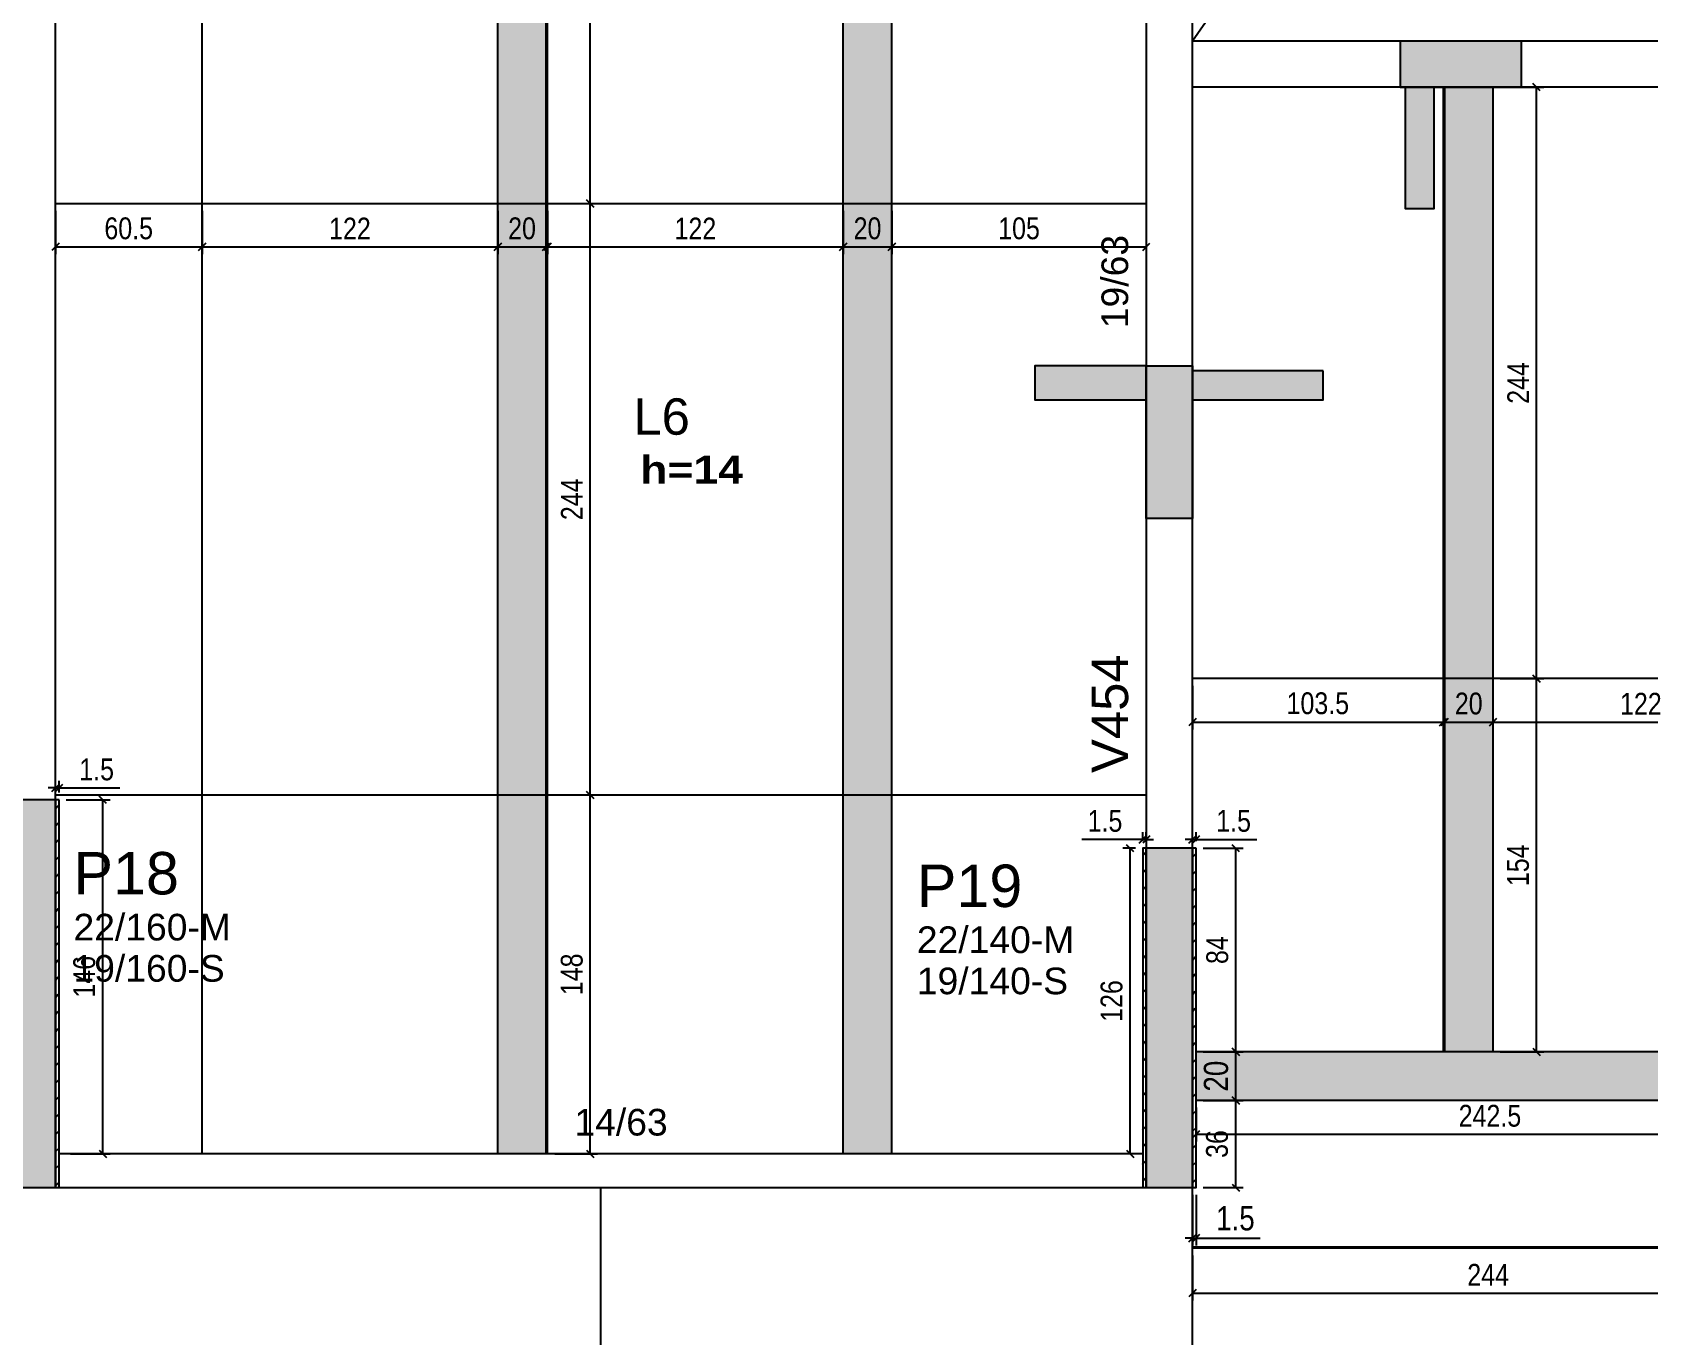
# Model space of a CAD drawing. Extents: x 3022 to 8661, y -614 to 3008.
# Drawn here: x 5204 to 5870, y 1276 to 1813 of the extents above; entities that cross this region are included whole.
import ezdxf

# ---------------------------------------------------------------- set-up
doc = ezdxf.new("R2010")
doc.units = 0
doc.header["$PDMODE"] = 34
for name, color, linetype in [('COTA', 241, 'Continuous'), ('MTH-230', 1, 'Continuous'), ('MTH-DIM-PILAR', 3, 'Continuous'), ('MTH-DIM-VIGA', 3, 'Continuous'), ('MTH-FACE-VIGA', 7, 'Continuous'), ('MTH-LINHA-SEÇÃO', 16, 'Continuous'), ('MTH-PILAR-SEGUE', 5, 'Continuous'), ('MTH-SOMBRA21', 150, 'Continuous'), ('MTH-SOMBRA25', 253, 'Continuous'), ('MTH-TIT1-PILAR', 5, 'Continuous'), ('MTH-TIT1-VIGA', 5, 'Continuous'), ('MTH-TXT-NEGRITO', 5, 'Continuous'), ('Painéis', 200, 'Continuous')]:
    doc.layers.add(name, color=color, linetype=linetype)
doc.layers.add('Hachura', color=251, linetype='Continuous', lineweight=9)
doc.styles.add('COTA TECNICA', font='techl___.ttf', dxfattribs={"height": 10})
doc.styles.add('COTA TECNICA-50', font='techl___.ttf', dxfattribs={"height": 9})
doc.styles.add('TQS_ARIAL', font='arial.ttf')
doc.styles.add('TQS_ARIAL_BLACK', font='ariblk.ttf')
doc.dimstyles.new('COTA PAINEL-50', dxfattribs={"dimtxt": 9, "dimasz": 3, "dimexe": 3, "dimexo": 3, "dimgap": 3, "dimtad": 1, "dimdec": 1, "dimzin": 12, "dimdsep": 46, "dimtxsty": 'COTA TECNICA-50', "dimblk1": 'OBLIQUE', "dimblk2": 'OBLIQUE', "dimsah": 1, "dimcen": 0.9, "dimclrd": 4, "dimclre": 4, "dimclrt": 240, "dimadec": 1, "dimazin": 3, "dimtfac": 1, "dimtdec": 1, "dimtmove": 0, "dimatfit": 3, "dimfxl": 1, "dimtolj": 1, "dimtzin": 12, "dimarcsym": 0})
doc.dimstyles.new('PAINEL', dxfattribs={"dimtxt": 10, "dimasz": 3, "dimexe": 3, "dimexo": 3, "dimgap": 3, "dimtad": 1, "dimdec": 1, "dimzin": 12, "dimdsep": 46, "dimtxsty": 'COTA TECNICA', "dimblk1": 'OBLIQUE', "dimblk2": 'OBLIQUE', "dimsah": 1, "dimcen": 0.9, "dimclrd": 4, "dimclre": 4, "dimclrt": 240, "dimadec": 1, "dimazin": 3, "dimtfac": 1, "dimtdec": 1, "dimtmove": 0, "dimatfit": 3, "dimfxl": 1, "dimtolj": 1, "dimtzin": 12, "dimarcsym": 0})

# ---------------------------------------------------------------- blocks, each defined once
blk = doc.blocks.new('_Oblique')
at = {"color": 0, "linetype": 'ByBlock', "lineweight": -2}
blk.add_line((-0.5, -0.5), (0.5, 0.5), dxfattribs=at)
blk = doc.blocks.new('*D138')
at = {"layer": 'COTA', "color": 4, "lineweight": -2, "transparency": 16777216}
for p, q in [((5213.08, 1739.75), (5213.08, 1721.9)), ((5273.58, 1739.75), (5273.58, 1721.9)), ((5213.08, 1724.9), (5273.58, 1724.9))]:
    blk.add_line(p, q, dxfattribs=at)
at = {"layer": 'Defpoints', "color": 0, "transparency": 16777216}
for p in [(5213.08, 1742.75), (5273.58, 1742.75), (5273.58, 1724.9)]:
    blk.add_point(p, dxfattribs=at)
at = {"layer": 'COTA', "color": 4, "lineweight": -2, "transparency": 16777216, "xscale": 3, "yscale": 3, "zscale": 3, "rotation": 180}
blk.add_blockref('_Oblique', (5213.08, 1724.9), dxfattribs=at)
at = {"layer": 'COTA', "color": 4, "lineweight": -2, "transparency": 16777216, "xscale": 3, "yscale": 3, "zscale": 3}
blk.add_blockref('_Oblique', (5273.58, 1724.9), dxfattribs=at)
at = {"layer": 'COTA', "color": 240, "transparency": 16777216, "insert": (5243.33, 1732.49), "char_height": 9, "attachment_point": 5, "style": 'COTA TECNICA-50'}
blk.add_mtext('\\A1;60.5', dxfattribs=at)
blk = doc.blocks.new('*D139')
at = {"layer": 'COTA', "color": 4, "lineweight": -2, "transparency": 16777216}
for p, q in [((5273.58, 1739.75), (5273.58, 1721.9)), ((5395.58, 1739.75), (5395.58, 1721.9)), ((5273.58, 1724.9), (5395.58, 1724.9))]:
    blk.add_line(p, q, dxfattribs=at)
at = {"layer": 'Defpoints', "color": 0, "transparency": 16777216}
for p in [(5273.58, 1742.75), (5395.58, 1742.75), (5395.58, 1724.9)]:
    blk.add_point(p, dxfattribs=at)
at = {"layer": 'COTA', "color": 4, "lineweight": -2, "transparency": 16777216, "xscale": 3, "yscale": 3, "zscale": 3, "rotation": 180}
blk.add_blockref('_Oblique', (5273.58, 1724.9), dxfattribs=at)
at = {"layer": 'COTA', "color": 4, "lineweight": -2, "transparency": 16777216, "xscale": 3, "yscale": 3, "zscale": 3}
blk.add_blockref('_Oblique', (5395.58, 1724.9), dxfattribs=at)
at = {"layer": 'COTA', "color": 240, "transparency": 16777216, "insert": (5334.58, 1732.45), "char_height": 9, "attachment_point": 5, "style": 'COTA TECNICA-50'}
blk.add_mtext('\\A1;122', dxfattribs=at)
blk = doc.blocks.new('*D140')
at = {"layer": 'COTA', "color": 4, "lineweight": -2, "transparency": 16777216}
for p, q in [((5395.58, 1739.75), (5395.58, 1721.9)), ((5415.58, 1739.75), (5415.58, 1721.9)), ((5395.58, 1724.9), (5415.58, 1724.9))]:
    blk.add_line(p, q, dxfattribs=at)
at = {"layer": 'Defpoints', "color": 0, "transparency": 16777216}
for p in [(5395.58, 1742.75), (5415.58, 1742.75), (5415.58, 1724.9)]:
    blk.add_point(p, dxfattribs=at)
at = {"layer": 'COTA', "color": 4, "lineweight": -2, "transparency": 16777216, "xscale": 3, "yscale": 3, "zscale": 3, "rotation": 180}
blk.add_blockref('_Oblique', (5395.58, 1724.9), dxfattribs=at)
at = {"layer": 'COTA', "color": 4, "lineweight": -2, "transparency": 16777216, "xscale": 3, "yscale": 3, "zscale": 3}
blk.add_blockref('_Oblique', (5415.58, 1724.9), dxfattribs=at)
at = {"layer": 'COTA', "color": 240, "transparency": 16777216, "insert": (5405.58, 1732.49), "char_height": 9, "attachment_point": 5, "style": 'COTA TECNICA-50'}
blk.add_mtext('\\A1;20', dxfattribs=at)
blk = doc.blocks.new('*D141')
at = {"layer": 'COTA', "color": 4, "lineweight": -2, "transparency": 16777216}
for p, q in [((5416.08, 1739.75), (5416.08, 1721.9)), ((5538.08, 1739.75), (5538.08, 1721.9)), ((5416.08, 1724.9), (5538.08, 1724.9))]:
    blk.add_line(p, q, dxfattribs=at)
at = {"layer": 'Defpoints', "color": 0, "transparency": 16777216}
for p in [(5416.08, 1742.75), (5538.08, 1742.75), (5538.08, 1724.9)]:
    blk.add_point(p, dxfattribs=at)
at = {"layer": 'COTA', "color": 4, "lineweight": -2, "transparency": 16777216, "xscale": 3, "yscale": 3, "zscale": 3, "rotation": 180}
blk.add_blockref('_Oblique', (5416.08, 1724.9), dxfattribs=at)
at = {"layer": 'COTA', "color": 4, "lineweight": -2, "transparency": 16777216, "xscale": 3, "yscale": 3, "zscale": 3}
blk.add_blockref('_Oblique', (5538.08, 1724.9), dxfattribs=at)
at = {"layer": 'COTA', "color": 240, "transparency": 16777216, "insert": (5477.08, 1732.45), "char_height": 9, "attachment_point": 5, "style": 'COTA TECNICA-50'}
blk.add_mtext('\\A1;122', dxfattribs=at)
blk = doc.blocks.new('*D142')
at = {"layer": 'COTA', "color": 4, "lineweight": -2, "transparency": 16777216}
for p, q in [((5538.08, 1739.75), (5538.08, 1721.9)), ((5558.08, 1739.75), (5558.08, 1721.9)), ((5538.08, 1724.9), (5558.08, 1724.9))]:
    blk.add_line(p, q, dxfattribs=at)
at = {"layer": 'Defpoints', "color": 0, "transparency": 16777216}
for p in [(5538.08, 1742.75), (5558.08, 1742.75), (5558.08, 1724.9)]:
    blk.add_point(p, dxfattribs=at)
at = {"layer": 'COTA', "color": 4, "lineweight": -2, "transparency": 16777216, "xscale": 3, "yscale": 3, "zscale": 3, "rotation": 180}
blk.add_blockref('_Oblique', (5538.08, 1724.9), dxfattribs=at)
at = {"layer": 'COTA', "color": 4, "lineweight": -2, "transparency": 16777216, "xscale": 3, "yscale": 3, "zscale": 3}
blk.add_blockref('_Oblique', (5558.08, 1724.9), dxfattribs=at)
at = {"layer": 'COTA', "color": 240, "transparency": 16777216, "insert": (5548.08, 1732.49), "char_height": 9, "attachment_point": 5, "style": 'COTA TECNICA-50'}
blk.add_mtext('\\A1;20', dxfattribs=at)
blk = doc.blocks.new('*D143')
at = {"layer": 'COTA', "color": 4, "lineweight": -2, "transparency": 16777216}
for p, q in [((5558.08, 1739.75), (5558.08, 1721.9)), ((5663.08, 1739.75), (5663.08, 1721.9)), ((5558.08, 1724.9), (5663.08, 1724.9))]:
    blk.add_line(p, q, dxfattribs=at)
at = {"layer": 'Defpoints', "color": 0, "transparency": 16777216}
for p in [(5558.08, 1742.75), (5663.08, 1742.75), (5663.08, 1724.9)]:
    blk.add_point(p, dxfattribs=at)
at = {"layer": 'COTA', "color": 4, "lineweight": -2, "transparency": 16777216, "xscale": 3, "yscale": 3, "zscale": 3, "rotation": 180}
blk.add_blockref('_Oblique', (5558.08, 1724.9), dxfattribs=at)
at = {"layer": 'COTA', "color": 4, "lineweight": -2, "transparency": 16777216, "xscale": 3, "yscale": 3, "zscale": 3}
blk.add_blockref('_Oblique', (5663.08, 1724.9), dxfattribs=at)
at = {"layer": 'COTA', "color": 240, "transparency": 16777216, "insert": (5610.58, 1732.49), "char_height": 9, "attachment_point": 5, "style": 'COTA TECNICA-50'}
blk.add_mtext('\\A1;105', dxfattribs=at)
blk = doc.blocks.new('*D144')
at = {"layer": 'COTA', "color": 4, "lineweight": -2, "transparency": 16777216}
for p, q in [((5419.08, 1498.75), (5436.71, 1498.75)), ((5433.71, 1350.75), (5433.71, 1498.75)), ((5419.08, 1350.75), (5436.71, 1350.75))]:
    blk.add_line(p, q, dxfattribs=at)
at = {"layer": 'Defpoints', "color": 0, "transparency": 16777216}
for p in [(5416.08, 1498.75), (5433.71, 1498.75), (5416.08, 1350.75)]:
    blk.add_point(p, dxfattribs=at)
at = {"layer": 'COTA', "color": 4, "lineweight": -2, "transparency": 16777216, "xscale": 3, "yscale": 3, "zscale": 3}
for p, rotation in [((5433.71, 1498.75), 90), ((5433.71, 1350.75), 270)]:
    blk.add_blockref('_Oblique', p, dxfattribs=dict(at, rotation=rotation))
at = {"layer": 'COTA', "color": 240, "transparency": 16777216, "insert": (5426.13, 1424.75), "char_height": 9, "attachment_point": 5, "rotation": 90, "style": 'COTA TECNICA-50'}
blk.add_mtext('\\A1;148', dxfattribs=at)
blk = doc.blocks.new('*D145')
at = {"layer": 'COTA', "color": 4, "lineweight": -2, "transparency": 16777216}
for p, q in [((5433.71, 1498.75), (5433.71, 1742.75)), ((5419.08, 1498.75), (5436.71, 1498.75))]:
    blk.add_line(p, q, dxfattribs=at)
at = {"layer": 'Defpoints', "color": 0, "transparency": 16777216}
for p in [(5433.71, 1742.75), (5433.71, 1742.75), (5416.08, 1498.75)]:
    blk.add_point(p, dxfattribs=at)
at = {"layer": 'COTA', "color": 4, "lineweight": -2, "transparency": 16777216, "xscale": 3, "yscale": 3, "zscale": 3}
for p, rotation in [((5433.71, 1742.75), 90), ((5433.71, 1498.75), 270)]:
    blk.add_blockref('_Oblique', p, dxfattribs=dict(at, rotation=rotation))
at = {"layer": 'COTA', "color": 240, "transparency": 16777216, "insert": (5426.15, 1620.75), "char_height": 9, "attachment_point": 5, "rotation": 90, "style": 'COTA TECNICA-50'}
blk.add_mtext('\\A1;244', dxfattribs=at)
blk = doc.blocks.new('*D146')
at = {"layer": 'COTA', "color": 4, "lineweight": -2, "transparency": 16777216}
blk.add_line((5433.71, 1742.75), (5433.71, 1986.75), dxfattribs=at)
at = {"layer": 'Defpoints', "color": 0, "transparency": 16777216}
for p in [(5433.71, 1986.75), (5433.71, 1986.75), (5433.71, 1742.75)]:
    blk.add_point(p, dxfattribs=at)
at = {"layer": 'COTA', "color": 4, "lineweight": -2, "transparency": 16777216, "xscale": 3, "yscale": 3, "zscale": 3}
for p, rotation in [((5433.71, 1986.75), 90), ((5433.71, 1742.75), 270)]:
    blk.add_blockref('_Oblique', p, dxfattribs=dict(at, rotation=rotation))
at = {"layer": 'COTA', "color": 240, "transparency": 16777216, "insert": (5426.15, 1864.75), "char_height": 9, "attachment_point": 5, "rotation": 90, "style": 'COTA TECNICA-50'}
blk.add_mtext('\\A1;244', dxfattribs=at)
blk = doc.blocks.new('*D147')
at = {"layer": 'COTA', "color": 4, "lineweight": -2, "transparency": 16777216}
for p, q in [((5658.58, 1476.75), (5653.38, 1476.75)), ((5656.38, 1350.75), (5656.38, 1476.75)), ((5658.58, 1350.75), (5653.38, 1350.75))]:
    blk.add_line(p, q, dxfattribs=at)
at = {"layer": 'Defpoints', "color": 0, "transparency": 16777216}
for p in [(5656.38, 1476.75), (5661.58, 1476.75), (5661.58, 1350.75)]:
    blk.add_point(p, dxfattribs=at)
at = {"layer": 'COTA', "color": 4, "lineweight": -2, "transparency": 16777216, "xscale": 3, "yscale": 3, "zscale": 3}
for p, rotation in [((5656.38, 1476.75), 90), ((5656.38, 1350.75), 270)]:
    blk.add_blockref('_Oblique', p, dxfattribs=dict(at, rotation=rotation))
at = {"layer": 'COTA', "color": 240, "transparency": 16777216, "insert": (5648.78, 1413.75), "char_height": 9, "attachment_point": 5, "rotation": 90, "style": 'COTA TECNICA-50'}
blk.add_mtext('\\A1;126', dxfattribs=at)
blk = doc.blocks.new('*D148')
at = {"layer": 'COTA', "color": 4, "lineweight": -2, "transparency": 16777216}
for p, q in [((5661.58, 1480.42), (5636.52, 1480.42)), ((5661.58, 1479.75), (5661.58, 1483.42)), ((5663.08, 1480.42), (5661.58, 1480.42)), ((5663.08, 1479.75), (5663.08, 1483.42)), ((5663.08, 1480.42), (5666.08, 1480.42))]:
    blk.add_line(p, q, dxfattribs=at)
at = {"layer": 'Defpoints', "color": 0, "transparency": 16777216}
for p in [(5661.58, 1480.42), (5661.58, 1476.75), (5663.08, 1476.75)]:
    blk.add_point(p, dxfattribs=at)
at = {"layer": 'COTA', "color": 4, "lineweight": -2, "transparency": 16777216, "xscale": 3, "yscale": 3, "zscale": 3}
blk.add_blockref('_Oblique', (5661.58, 1480.42), dxfattribs=at)
at = {"layer": 'COTA', "color": 4, "lineweight": -2, "transparency": 16777216, "xscale": 3, "yscale": 3, "zscale": 3, "rotation": 180}
blk.add_blockref('_Oblique', (5663.08, 1480.42), dxfattribs=at)
at = {"layer": 'COTA', "color": 240, "transparency": 16777216, "insert": (5646.05, 1488.02), "char_height": 9, "attachment_point": 5, "style": 'COTA TECNICA-50'}
blk.add_mtext('\\A1;1.5', dxfattribs=at)
blk = doc.blocks.new('*D149')
at = {"layer": 'COTA', "color": 4, "lineweight": -2, "transparency": 16777216}
for p, q in [((5213.08, 1501.65), (5210.08, 1501.65)), ((5213.08, 1499.75), (5213.08, 1504.65)), ((5213.08, 1501.65), (5214.58, 1501.65)), ((5214.58, 1499.75), (5214.58, 1504.65)), ((5214.58, 1501.65), (5239.63, 1501.65))]:
    blk.add_line(p, q, dxfattribs=at)
at = {"layer": 'Defpoints', "color": 0, "transparency": 16777216}
for p in [(5214.58, 1501.65), (5213.08, 1496.75), (5214.58, 1496.75)]:
    blk.add_point(p, dxfattribs=at)
at = {"layer": 'COTA', "color": 4, "lineweight": -2, "transparency": 16777216, "xscale": 3, "yscale": 3, "zscale": 3}
blk.add_blockref('_Oblique', (5213.08, 1501.65), dxfattribs=at)
at = {"layer": 'COTA', "color": 4, "lineweight": -2, "transparency": 16777216, "xscale": 3, "yscale": 3, "zscale": 3, "rotation": 180}
blk.add_blockref('_Oblique', (5214.58, 1501.65), dxfattribs=at)
at = {"layer": 'COTA', "color": 240, "transparency": 16777216, "insert": (5230.1, 1509.25), "char_height": 9, "attachment_point": 5, "style": 'COTA TECNICA-50'}
blk.add_mtext('\\A1;1.5', dxfattribs=at)
blk = doc.blocks.new('*D150')
at = {"layer": 'COTA', "color": 4, "lineweight": -2, "transparency": 16777216}
for p, q in [((5217.58, 1496.75), (5235.63, 1496.75)), ((5232.63, 1350.75), (5232.63, 1496.75)), ((5219.34, 1350.75), (5235.63, 1350.75))]:
    blk.add_line(p, q, dxfattribs=at)
at = {"layer": 'Defpoints', "color": 0, "transparency": 16777216}
for p in [(5214.58, 1496.75), (5232.63, 1496.75), (5216.34, 1350.75)]:
    blk.add_point(p, dxfattribs=at)
at = {"layer": 'COTA', "color": 4, "lineweight": -2, "transparency": 16777216, "xscale": 3, "yscale": 3, "zscale": 3}
for p, rotation in [((5232.63, 1496.75), 90), ((5232.63, 1350.75), 270)]:
    blk.add_blockref('_Oblique', p, dxfattribs=dict(at, rotation=rotation))
at = {"layer": 'COTA', "color": 240, "transparency": 16777216, "insert": (5225.03, 1423.75), "char_height": 9, "attachment_point": 5, "rotation": 90, "style": 'COTA TECNICA-50'}
blk.add_mtext('\\A1;146', dxfattribs=at)
blk = doc.blocks.new('*D165')
at = {"layer": 'COTA', "color": 4, "lineweight": -2, "transparency": 16777216}
for p, q in [((5682.08, 1308.75), (5682.08, 1290.21)), ((5926.08, 1308.75), (5926.08, 1290.21)), ((5682.08, 1293.21), (5926.08, 1293.21))]:
    blk.add_line(p, q, dxfattribs=at)
at = {"layer": 'Defpoints', "color": 0, "transparency": 16777216}
for p in [(5682.08, 1311.75), (5926.08, 1311.75), (5926.08, 1293.21)]:
    blk.add_point(p, dxfattribs=at)
at = {"layer": 'COTA', "color": 4, "lineweight": -2, "transparency": 16777216, "xscale": 3, "yscale": 3, "zscale": 3, "rotation": 180}
blk.add_blockref('_Oblique', (5682.08, 1293.21), dxfattribs=at)
at = {"layer": 'COTA', "color": 4, "lineweight": -2, "transparency": 16777216, "xscale": 3, "yscale": 3, "zscale": 3}
blk.add_blockref('_Oblique', (5926.08, 1293.21), dxfattribs=at)
at = {"layer": 'COTA', "color": 240, "transparency": 16777216, "insert": (5804.08, 1300.77), "char_height": 9, "attachment_point": 5, "style": 'COTA TECNICA-50'}
blk.add_mtext('\\A1;244', dxfattribs=at)
blk = doc.blocks.new('*D175')
at = {"layer": 'COTA', "color": 4, "lineweight": -2, "transparency": 16777216}
for p, q in [((5809.08, 1546.75), (5827.04, 1546.75)), ((5824.04, 1392.75), (5824.04, 1546.75)), ((5809.08, 1392.75), (5827.04, 1392.75))]:
    blk.add_line(p, q, dxfattribs=at)
at = {"layer": 'Defpoints', "color": 0, "transparency": 16777216}
for p in [(5806.08, 1546.75), (5824.04, 1546.75), (5806.08, 1392.75)]:
    blk.add_point(p, dxfattribs=at)
at = {"layer": 'COTA', "color": 4, "lineweight": -2, "transparency": 16777216, "xscale": 3, "yscale": 3, "zscale": 3}
for p, rotation in [((5824.04, 1546.75), 90), ((5824.04, 1392.75), 270)]:
    blk.add_blockref('_Oblique', p, dxfattribs=dict(at, rotation=rotation))
at = {"layer": 'COTA', "color": 240, "transparency": 16777216, "insert": (5816.44, 1469.75), "char_height": 9, "attachment_point": 5, "rotation": 90, "style": 'COTA TECNICA-50'}
blk.add_mtext('\\A1;154', dxfattribs=at)
blk = doc.blocks.new('*D176')
at = {"layer": 'COTA', "color": 4, "lineweight": -2, "transparency": 16777216}
for p, q in [((5809.08, 1790.75), (5827.04, 1790.75)), ((5824.04, 1546.75), (5824.04, 1790.75)), ((5809.08, 1546.75), (5827.04, 1546.75))]:
    blk.add_line(p, q, dxfattribs=at)
at = {"layer": 'Defpoints', "color": 0, "transparency": 16777216}
for p in [(5806.08, 1790.75), (5824.04, 1790.75), (5806.08, 1546.75)]:
    blk.add_point(p, dxfattribs=at)
at = {"layer": 'COTA', "color": 4, "lineweight": -2, "transparency": 16777216, "xscale": 3, "yscale": 3, "zscale": 3}
for p, rotation in [((5824.04, 1790.75), 90), ((5824.04, 1546.75), 270)]:
    blk.add_blockref('_Oblique', p, dxfattribs=dict(at, rotation=rotation))
at = {"layer": 'COTA', "color": 240, "transparency": 16777216, "insert": (5816.48, 1668.75), "char_height": 9, "attachment_point": 5, "rotation": 90, "style": 'COTA TECNICA-50'}
blk.add_mtext('\\A1;244', dxfattribs=at)
blk = doc.blocks.new('*D177')
at = {"layer": 'COTA', "color": 4, "lineweight": -2, "transparency": 16777216}
for p, q in [((5682.08, 1543.75), (5682.08, 1525.84)), ((5785.58, 1543.75), (5785.58, 1525.84)), ((5682.08, 1528.84), (5785.58, 1528.84))]:
    blk.add_line(p, q, dxfattribs=at)
at = {"layer": 'Defpoints', "color": 0, "transparency": 16777216}
for p in [(5682.08, 1546.75), (5785.58, 1546.75), (5785.58, 1528.84)]:
    blk.add_point(p, dxfattribs=at)
at = {"layer": 'COTA', "color": 4, "lineweight": -2, "transparency": 16777216, "xscale": 3, "yscale": 3, "zscale": 3, "rotation": 180}
blk.add_blockref('_Oblique', (5682.08, 1528.84), dxfattribs=at)
at = {"layer": 'COTA', "color": 4, "lineweight": -2, "transparency": 16777216, "xscale": 3, "yscale": 3, "zscale": 3}
blk.add_blockref('_Oblique', (5785.58, 1528.84), dxfattribs=at)
at = {"layer": 'COTA', "color": 240, "transparency": 16777216, "insert": (5733.83, 1536.54), "char_height": 9, "attachment_point": 5, "style": 'COTA TECNICA-50'}
blk.add_mtext('\\A1;103.5', dxfattribs=at)
blk = doc.blocks.new('*D178')
at = {"layer": 'COTA', "color": 4, "lineweight": -2, "transparency": 16777216}
for p, q in [((5786.08, 1543.75), (5786.08, 1525.84)), ((5806.08, 1543.75), (5806.08, 1525.84)), ((5786.08, 1528.84), (5806.08, 1528.84))]:
    blk.add_line(p, q, dxfattribs=at)
at = {"layer": 'Defpoints', "color": 0, "transparency": 16777216}
for p in [(5786.08, 1546.75), (5806.08, 1546.75), (5806.08, 1528.84)]:
    blk.add_point(p, dxfattribs=at)
at = {"layer": 'COTA', "color": 4, "lineweight": -2, "transparency": 16777216, "xscale": 3, "yscale": 3, "zscale": 3, "rotation": 180}
blk.add_blockref('_Oblique', (5786.08, 1528.84), dxfattribs=at)
at = {"layer": 'COTA', "color": 4, "lineweight": -2, "transparency": 16777216, "xscale": 3, "yscale": 3, "zscale": 3}
blk.add_blockref('_Oblique', (5806.08, 1528.84), dxfattribs=at)
at = {"layer": 'COTA', "color": 240, "transparency": 16777216, "insert": (5796.08, 1536.44), "char_height": 9, "attachment_point": 5, "style": 'COTA TECNICA-50'}
blk.add_mtext('\\A1;20', dxfattribs=at)
blk = doc.blocks.new('*D179')
at = {"layer": 'COTA', "color": 4, "lineweight": -2, "transparency": 16777216}
for p, q in [((5806.08, 1543.75), (5806.08, 1525.84)), ((5928.08, 1543.75), (5928.08, 1525.84)), ((5806.08, 1528.84), (5928.08, 1528.84))]:
    blk.add_line(p, q, dxfattribs=at)
at = {"layer": 'Defpoints', "color": 0, "transparency": 16777216}
for p in [(5806.08, 1546.75), (5928.08, 1546.75), (5928.08, 1528.84)]:
    blk.add_point(p, dxfattribs=at)
at = {"layer": 'COTA', "color": 4, "lineweight": -2, "transparency": 16777216, "xscale": 3, "yscale": 3, "zscale": 3, "rotation": 180}
blk.add_blockref('_Oblique', (5806.08, 1528.84), dxfattribs=at)
at = {"layer": 'COTA', "color": 4, "lineweight": -2, "transparency": 16777216, "xscale": 3, "yscale": 3, "zscale": 3}
blk.add_blockref('_Oblique', (5928.08, 1528.84), dxfattribs=at)
at = {"layer": 'COTA', "color": 240, "transparency": 16777216, "insert": (5867.08, 1536.4), "char_height": 9, "attachment_point": 5, "style": 'COTA TECNICA-50'}
blk.add_mtext('\\A1;122', dxfattribs=at)
blk = doc.blocks.new('*D180')
at = {"layer": 'COTA', "color": 4, "lineweight": -2, "transparency": 16777216}
for p, q in [((5686.58, 1476.75), (5702.98, 1476.75)), ((5699.98, 1392.75), (5699.98, 1476.75)), ((5686.58, 1392.75), (5702.98, 1392.75))]:
    blk.add_line(p, q, dxfattribs=at)
at = {"layer": 'Defpoints', "color": 0, "transparency": 16777216}
for p in [(5683.58, 1476.75), (5699.98, 1476.75), (5683.58, 1392.75)]:
    blk.add_point(p, dxfattribs=at)
at = {"layer": 'COTA', "color": 4, "lineweight": -2, "transparency": 16777216, "xscale": 3, "yscale": 3, "zscale": 3}
for p, rotation in [((5699.98, 1476.75), 90), ((5699.98, 1392.75), 270)]:
    blk.add_blockref('_Oblique', p, dxfattribs=dict(at, rotation=rotation))
at = {"layer": 'COTA', "color": 240, "transparency": 16777216, "insert": (5692.39, 1434.75), "char_height": 9, "attachment_point": 5, "rotation": 90, "style": 'COTA TECNICA-50'}
blk.add_mtext('\\A1;84', dxfattribs=at)
blk = doc.blocks.new('*D181')
at = {"layer": 'COTA', "color": 4, "lineweight": -2, "transparency": 16777216}
for p, q in [((5682.08, 1480.42), (5679.08, 1480.42)), ((5682.08, 1479.75), (5682.08, 1483.42)), ((5682.08, 1480.42), (5683.58, 1480.42)), ((5683.58, 1479.75), (5683.58, 1483.42)), ((5683.58, 1480.42), (5708.63, 1480.42))]:
    blk.add_line(p, q, dxfattribs=at)
at = {"layer": 'Defpoints', "color": 0, "transparency": 16777216}
for p in [(5683.58, 1480.42), (5682.08, 1476.75), (5683.58, 1476.75)]:
    blk.add_point(p, dxfattribs=at)
at = {"layer": 'COTA', "color": 4, "lineweight": -2, "transparency": 16777216, "xscale": 3, "yscale": 3, "zscale": 3}
blk.add_blockref('_Oblique', (5682.08, 1480.42), dxfattribs=at)
at = {"layer": 'COTA', "color": 4, "lineweight": -2, "transparency": 16777216, "xscale": 3, "yscale": 3, "zscale": 3, "rotation": 180}
blk.add_blockref('_Oblique', (5683.58, 1480.42), dxfattribs=at)
at = {"layer": 'COTA', "color": 240, "transparency": 16777216, "insert": (5699.1, 1488.02), "char_height": 9, "attachment_point": 5, "style": 'COTA TECNICA-50'}
blk.add_mtext('\\A1;1.5', dxfattribs=at)
blk = doc.blocks.new('*D182')
at = {"layer": 'COTA', "color": 4, "lineweight": -2, "transparency": 16777216}
for p, q in [((5683.58, 1369.75), (5683.58, 1355.75)), ((5926.08, 1369.75), (5926.08, 1355.75)), ((5683.58, 1358.75), (5926.08, 1358.75))]:
    blk.add_line(p, q, dxfattribs=at)
at = {"layer": 'Defpoints', "color": 0, "transparency": 16777216}
for p in [(5683.58, 1372.75), (5926.08, 1372.75), (5926.08, 1358.75)]:
    blk.add_point(p, dxfattribs=at)
at = {"layer": 'COTA', "color": 4, "lineweight": -2, "transparency": 16777216, "xscale": 3, "yscale": 3, "zscale": 3, "rotation": 180}
blk.add_blockref('_Oblique', (5683.58, 1358.75), dxfattribs=at)
at = {"layer": 'COTA', "color": 4, "lineweight": -2, "transparency": 16777216, "xscale": 3, "yscale": 3, "zscale": 3}
blk.add_blockref('_Oblique', (5926.08, 1358.75), dxfattribs=at)
at = {"layer": 'COTA', "color": 240, "transparency": 16777216, "insert": (5804.83, 1366.35), "char_height": 9, "attachment_point": 5, "style": 'COTA TECNICA-50'}
blk.add_mtext('\\A1;242.5', dxfattribs=at)
blk = doc.blocks.new('*D183')
at = {"layer": 'COTA', "color": 4, "lineweight": -2, "transparency": 16777216}
for p, q in [((5686.58, 1372.75), (5702.98, 1372.75)), ((5699.98, 1336.75), (5699.98, 1372.75)), ((5686.58, 1336.75), (5702.98, 1336.75))]:
    blk.add_line(p, q, dxfattribs=at)
at = {"layer": 'Defpoints', "color": 0, "transparency": 16777216}
for p in [(5683.58, 1372.75), (5699.98, 1372.75), (5683.58, 1336.75)]:
    blk.add_point(p, dxfattribs=at)
at = {"layer": 'COTA', "color": 4, "lineweight": -2, "transparency": 16777216, "xscale": 3, "yscale": 3, "zscale": 3}
for p, rotation in [((5699.98, 1372.75), 90), ((5699.98, 1336.75), 270)]:
    blk.add_blockref('_Oblique', p, dxfattribs=dict(at, rotation=rotation))
at = {"layer": 'COTA', "color": 240, "transparency": 16777216, "insert": (5692.28, 1354.75), "char_height": 9, "attachment_point": 5, "rotation": 90, "style": 'COTA TECNICA-50'}
blk.add_mtext('\\A1;36', dxfattribs=at)
blk = doc.blocks.new('*D386')
at = {"layer": 'COTA', "color": 4, "lineweight": -2, "transparency": 16777216}
for p, q in [((5682.08, 1333.75), (5682.08, 1312.93)), ((5683.58, 1333.75), (5683.58, 1312.93)), ((5682.08, 1315.93), (5679.08, 1315.93)), ((5682.08, 1315.93), (5683.58, 1315.93)), ((5683.58, 1315.93), (5710.08, 1315.93))]:
    blk.add_line(p, q, dxfattribs=at)
at = {"layer": 'Defpoints', "color": 0, "transparency": 16777216}
for p in [(5682.08, 1336.75), (5683.58, 1336.75), (5683.58, 1315.93)]:
    blk.add_point(p, dxfattribs=at)
at = {"layer": 'COTA', "color": 4, "lineweight": -2, "transparency": 16777216, "xscale": 3, "yscale": 3, "zscale": 3}
blk.add_blockref('_Oblique', (5682.08, 1315.93), dxfattribs=at)
at = {"layer": 'COTA', "color": 4, "lineweight": -2, "transparency": 16777216, "xscale": 3, "yscale": 3, "zscale": 3, "rotation": 180}
blk.add_blockref('_Oblique', (5683.58, 1315.93), dxfattribs=at)
at = {"layer": 'COTA', "color": 240, "transparency": 16777216, "insert": (5699.83, 1324.04), "char_height": 10, "attachment_point": 5, "style": 'COTA TECNICA'}
blk.add_mtext('\\A1;1.5', dxfattribs=at)
blk = doc.blocks.new('*D389')
at = {"layer": 'COTA', "color": 4, "lineweight": -2, "transparency": 16777216}
for p, q in [((5686.58, 1392.75), (5702.98, 1392.75)), ((5699.98, 1372.75), (5699.98, 1392.75)), ((5686.58, 1372.75), (5702.98, 1372.75))]:
    blk.add_line(p, q, dxfattribs=at)
at = {"layer": 'Defpoints', "color": 0, "transparency": 16777216}
for p in [(5683.58, 1392.75), (5699.98, 1392.75), (5683.58, 1372.75)]:
    blk.add_point(p, dxfattribs=at)
at = {"layer": 'COTA', "color": 4, "lineweight": -2, "transparency": 16777216, "xscale": 3, "yscale": 3, "zscale": 3}
for p, rotation in [((5699.98, 1392.75), 90), ((5699.98, 1372.75), 270)]:
    blk.add_blockref('_Oblique', p, dxfattribs=dict(at, rotation=rotation))
at = {"layer": 'COTA', "color": 240, "transparency": 16777216, "insert": (5691.88, 1382.75), "char_height": 10, "attachment_point": 5, "rotation": 90, "style": 'COTA TECNICA'}
blk.add_mtext('\\A1;20', dxfattribs=at)

msp = doc.modelspace()

# ---------------------------------------------------------------- hatches: boundary and pattern name
at = {"layer": 'Hachura'}
h = msp.add_hatch(color=256, dxfattribs=at)
h.dxf.hatch_style = 1
h.paths.add_polyline_path([(5415.58, 1986.75), (5395.58, 1986.75), (5395.58, 1742.75), (5415.58, 1742.75)])
h.paths.add_polyline_path([(5415.58, 1742.75), (5395.58, 1742.75), (5395.58, 1498.75), (5415.58, 1498.75)])
h.paths.add_polyline_path([(5415.58, 1498.75), (5395.58, 1498.75), (5395.58, 1350.75), (5415.58, 1350.75)])
h.paths.add_polyline_path([(5558.08, 1498.75), (5538.08, 1498.75), (5538.08, 1350.75), (5558.08, 1350.75)])
h.paths.add_polyline_path([(5558.08, 1742.75), (5538.08, 1742.75), (5538.08, 1498.75), (5558.08, 1498.75)])
h.paths.add_polyline_path([(5558.08, 1986.75), (5538.08, 1986.75), (5538.08, 1742.75), (5558.08, 1742.75)])
h = msp.add_hatch(color=256, dxfattribs=at)
h.dxf.hatch_style = 1
h.paths.add_polyline_path([(5806.08, 1790.75), (5786.08, 1790.75), (5786.08, 1546.75), (5806.08, 1546.75)])
h.paths.add_polyline_path([(5806.08, 1546.75), (5786.08, 1546.75), (5786.08, 1392.75), (5806.08, 1392.75)])
h = msp.add_hatch(color=256, dxfattribs=at)
h.dxf.hatch_style = 1
h.paths.add_polyline_path([(5928.08, 1391.75), (5928.08, 1392.75), (5683.58, 1392.75), (5683.58, 1372.75), (5928.08, 1372.75)])
h.paths.add_polyline_path([(6599.58, 1392.75), (6355.08, 1392.75), (6355.08, 1391.75), (6355.08, 1372.75), (6599.58, 1372.75)])

# ---------------------------------------------------------------- linework, layer by layer
at = {"layer": 'MTH-230', "linetype": 'Continuous'}
msp.add_line((5928.08, 2161.75), (5682.08, 1809.75), dxfattribs=at)
at = {"layer": 'MTH-FACE-VIGA', "linetype": 'Continuous'}
for p, q in [((5663.08, 1986.75), (5663.08, 1476.75)), ((5682.08, 1476.75), (5682.08, 1986.75)), ((5213.08, 1496.75), (5213.08, 1939.75)), ((5928.08, 1809.75), (5682.08, 1809.75)), ((5928.08, 1790.75), (5682.08, 1790.75)), ((5213.08, 1493.02), (5214.55, 1494.5)), ((5214.55, 1494.5), (5214.58, 1494.52)), ((5213.08, 1485.95), (5214.49, 1487.36)), ((5214.49, 1487.36), (5214.58, 1487.45)), ((5213.08, 1478.88), (5214.42, 1480.23)), ((5214.42, 1480.23), (5214.58, 1480.38)), ((5661.58, 1473.77), (5663.06, 1475.26)), ((5663.06, 1475.26), (5663.08, 1475.27)), ((5682.08, 1473.06), (5683.55, 1474.53)), ((5683.55, 1474.53), (5683.58, 1474.56)), ((5213.08, 1471.81), (5214.35, 1473.09)), ((5214.35, 1473.09), (5214.58, 1473.31)), ((5661.58, 1466.7), (5662.98, 1468.11)), ((5662.98, 1468.11), (5663.08, 1468.2)), ((5682.08, 1465.99), (5683.48, 1467.39)), ((5683.48, 1467.39), (5683.58, 1467.49)), ((5213.08, 1464.74), (5214.29, 1465.95)), ((5214.29, 1465.95), (5214.58, 1466.24)), ((5661.58, 1459.63), (5662.91, 1460.96)), ((5662.91, 1460.96), (5663.08, 1461.13)), ((5682.08, 1458.92), (5683.4, 1460.24)), ((5683.4, 1460.24), (5683.58, 1460.42)), ((5213.08, 1457.67), (5214.22, 1458.81)), ((5214.22, 1458.81), (5214.58, 1459.17)), ((5661.58, 1452.56), (5662.83, 1453.81)), ((5662.83, 1453.81), (5663.08, 1454.06)), ((5213.08, 1450.6), (5214.15, 1451.67)), ((5214.15, 1451.67), (5214.58, 1452.1)), ((5662.75, 1446.67), (5663.08, 1446.99)), ((5682.08, 1451.85), (5683.32, 1453.09)), ((5683.32, 1453.09), (5683.58, 1453.35)), ((5213.08, 1443.53), (5214.09, 1444.54)), ((5214.09, 1444.54), (5214.58, 1445.03)), ((5661.58, 1445.49), (5662.75, 1446.67)), ((5682.08, 1444.77), (5683.25, 1445.94)), ((5683.25, 1445.94), (5683.58, 1446.27)), ((5213.08, 1436.45), (5214.02, 1437.4)), ((5214.02, 1437.4), (5214.58, 1437.95)), ((5661.58, 1438.42), (5662.68, 1439.52)), ((5662.68, 1439.52), (5663.08, 1439.92)), ((5682.08, 1437.7), (5683.17, 1438.8)), ((5683.17, 1438.8), (5683.58, 1439.2)), ((5213.08, 1429.38), (5213.95, 1430.26)), ((5213.95, 1430.26), (5214.58, 1430.88)), ((5661.58, 1431.35), (5662.6, 1432.37)), ((5662.6, 1432.37), (5663.08, 1432.85)), ((5682.08, 1430.63), (5683.09, 1431.65)), ((5683.09, 1431.65), (5683.58, 1432.13)), ((5213.08, 1422.31), (5213.89, 1423.12)), ((5213.89, 1423.12), (5214.58, 1423.81)), ((5661.58, 1424.27), (5662.52, 1425.22)), ((5662.52, 1425.22), (5663.08, 1425.77)), ((5682.08, 1423.56), (5683.02, 1424.5)), ((5683.02, 1424.5), (5683.58, 1425.06)), ((5213.08, 1415.24), (5213.82, 1415.98)), ((5213.82, 1415.98), (5214.58, 1416.74)), ((5661.58, 1417.2), (5662.45, 1418.07)), ((5662.45, 1418.07), (5663.08, 1418.7)), ((5682.08, 1416.49), (5682.94, 1417.35)), ((5682.94, 1417.35), (5683.58, 1417.99)), ((5213.08, 1408.17), (5213.75, 1408.85)), ((5213.75, 1408.85), (5214.58, 1409.67)), ((5661.58, 1410.13), (5662.37, 1410.93)), ((5662.37, 1410.93), (5663.08, 1411.63)), ((5682.08, 1409.42), (5682.86, 1410.21)), ((5682.86, 1410.21), (5683.58, 1410.92)), ((5213.08, 1401.1), (5213.68, 1401.71)), ((5213.68, 1401.71), (5214.58, 1402.6)), ((5661.58, 1403.06), (5662.29, 1403.78)), ((5662.29, 1403.78), (5663.08, 1404.56)), ((5682.08, 1402.35), (5682.79, 1403.06)), ((5682.79, 1403.06), (5683.58, 1403.85)), ((5213.08, 1394.03), (5213.62, 1394.57)), ((5213.62, 1394.57), (5214.58, 1395.53)), ((5661.58, 1395.99), (5662.22, 1396.63)), ((5662.22, 1396.63), (5663.08, 1397.49)), ((5682.08, 1395.28), (5682.71, 1395.91)), ((5682.71, 1395.91), (5683.58, 1396.78)), ((5213.08, 1386.96), (5213.55, 1387.43)), ((5213.55, 1387.43), (5214.58, 1388.46)), ((5661.58, 1388.92), (5662.14, 1389.48)), ((5662.14, 1389.48), (5663.08, 1390.42)), ((5682.08, 1388.21), (5682.63, 1388.76)), ((5682.63, 1388.76), (5683.58, 1389.71)), ((5213.08, 1379.89), (5213.48, 1380.29)), ((5213.48, 1380.29), (5214.58, 1381.39)), ((5661.58, 1381.85), (5662.06, 1382.34)), ((5662.06, 1382.34), (5663.08, 1383.35)), ((5682.08, 1381.13), (5682.56, 1381.62)), ((5682.56, 1381.62), (5683.58, 1382.63)), ((5213.42, 1373.16), (5214.58, 1374.31)), ((5661.58, 1374.78), (5661.99, 1375.19)), ((5661.99, 1375.19), (5663.08, 1376.28)), ((5682.08, 1374.06), (5682.48, 1374.47)), ((5682.48, 1374.47), (5683.58, 1375.56)), ((5213.08, 1372.81), (5213.42, 1373.16)), ((5213.35, 1366.02), (5214.58, 1367.24)), ((5661.58, 1367.71), (5661.91, 1368.04)), ((5661.91, 1368.04), (5663.08, 1369.21)), ((5682.08, 1366.99), (5682.4, 1367.32)), ((5682.4, 1367.32), (5683.58, 1368.49)), ((5213.08, 1365.74), (5213.35, 1366.02)), ((5213.28, 1358.88), (5214.58, 1360.17)), ((5661.58, 1360.63), (5661.83, 1360.89)), ((5661.83, 1360.89), (5663.08, 1362.13)), ((5682.08, 1359.92), (5682.33, 1360.17)), ((5682.33, 1360.17), (5683.58, 1361.42)), ((5213.08, 1358.67), (5213.28, 1358.88)), ((5661.58, 1353.56), (5661.76, 1353.75)), ((5661.76, 1353.75), (5663.08, 1355.06)), ((5682.25, 1353.02), (5683.58, 1354.35)), ((5213.08, 1351.6), (5213.22, 1351.74)), ((5213.22, 1351.74), (5214.58, 1353.1)), ((5661.58, 1350.75), (5214.58, 1350.75)), ((5661.68, 1346.6), (5663.08, 1347.99)), ((5682.08, 1352.85), (5682.25, 1353.02)), ((5682.17, 1345.88), (5683.58, 1347.28)), ((5213.08, 1344.53), (5213.15, 1344.6)), ((5213.15, 1344.6), (5214.58, 1346.03)), ((5661.58, 1346.49), (5661.68, 1346.6)), ((5661.6, 1339.45), (5663.08, 1340.92)), ((5682.08, 1345.78), (5682.17, 1345.88)), ((5682.1, 1338.73), (5683.58, 1340.21)), ((5213.08, 1337.47), (5214.58, 1338.96)), ((5213.08, 1336.75), (5663.08, 1336.75)), ((5661.58, 1339.42), (5661.6, 1339.45)), ((5682.08, 1338.71), (5682.1, 1338.73))]:
    msp.add_line(p, q, dxfattribs=at)
for points in [[(5214.58, 1496.75), (5213.08, 1496.75), (5213.08, 1336.75), (5214.58, 1336.75), (5214.58, 1496.75)], [(5663.08, 1476.75), (5661.58, 1476.75), (5661.58, 1336.75), (5663.08, 1336.75), (5663.08, 1476.75)], [(5683.58, 1476.75), (5682.08, 1476.75), (5682.08, 1336.75), (5683.58, 1336.75), (5683.58, 1476.75)]]:
    msp.add_lwpolyline(points, dxfattribs=at)
at = {"layer": 'MTH-LINHA-SEÇÃO', "linetype": 'Continuous'}
for points in [[(5817.82, 1809.75), (5767.82, 1809.75), (5767.82, 1790.75), (5817.82, 1790.75), (5817.82, 1809.75)], [(5769.82, 1790.75), (5769.82, 1740.75), (5781.82, 1740.75), (5781.82, 1790.75), (5769.82, 1790.75)], [(5663.08, 1675.82), (5617.08, 1675.82), (5617.08, 1661.82), (5663.08, 1661.82), (5663.08, 1675.82)], [(5663.08, 1612.82), (5663.08, 1675.82), (5682.08, 1675.82), (5682.08, 1612.82), (5663.08, 1612.82)], [(5736.08, 1673.82), (5682.08, 1673.82), (5682.08, 1661.82), (5736.08, 1661.82), (5736.08, 1673.82)]]:
    msp.add_lwpolyline(points, dxfattribs=at)
at = {"layer": 'MTH-PILAR-SEGUE', "linetype": 'Continuous'}
for points in [[(5194.08, 1336.75), (5213.08, 1336.75), (5213.08, 1496.75), (5194.08, 1496.75), (5194.08, 1336.75)], [(5663.08, 1336.75), (5682.08, 1336.75), (5682.08, 1476.75), (5663.08, 1476.75), (5663.08, 1336.75)]]:
    msp.add_lwpolyline(points, dxfattribs=at)
at = {"layer": 'MTH-SOMBRA21', "linetype": 'Continuous'}
for points in [[(5817.82, 1809.75), (5767.82, 1809.75), (5767.82, 1790.75)], [(5817.82, 1809.75), (5767.82, 1790.75), (5817.82, 1790.75)], [(5817.82, 1809.75), (5817.82, 1790.75), (5817.82, 1809.75)], [(5769.82, 1790.75), (5769.82, 1740.75), (5781.82, 1740.75)], [(5769.82, 1790.75), (5781.82, 1740.75), (5781.82, 1790.75)], [(5769.82, 1790.75), (5781.82, 1790.75), (5769.82, 1790.75)], [(5663.08, 1675.82), (5617.08, 1675.82), (5617.08, 1661.82)], [(5663.08, 1675.82), (5617.08, 1661.82), (5663.08, 1661.82)], [(5663.08, 1675.82), (5663.08, 1661.82), (5663.08, 1675.82)], [(5663.08, 1612.82), (5663.08, 1675.82), (5682.08, 1675.82)], [(5663.08, 1612.82), (5682.08, 1675.82), (5682.08, 1612.82)], [(5736.08, 1673.82), (5682.08, 1673.82), (5682.08, 1661.82)], [(5736.08, 1673.82), (5682.08, 1661.82), (5736.08, 1661.82)], [(5736.08, 1673.82), (5736.08, 1661.82), (5736.08, 1673.82)], [(5663.08, 1612.82), (5682.08, 1612.82), (5663.08, 1612.82)]]:
    msp.add_solid(points, dxfattribs=at)
at = {"layer": 'MTH-SOMBRA25', "linetype": 'Continuous'}
for points in [[(5194.08, 1336.75), (5213.08, 1336.75), (5213.08, 1496.75)], [(5194.08, 1336.75), (5213.08, 1496.75), (5194.08, 1496.75)], [(5663.08, 1336.75), (5682.08, 1336.75), (5682.08, 1476.75)], [(5663.08, 1336.75), (5682.08, 1476.75), (5663.08, 1476.75)], [(5663.08, 1336.75), (5663.08, 1476.75), (5663.08, 1336.75)]]:
    msp.add_solid(points, dxfattribs=at)
at = {"layer": 'Painéis'}
for p, q in [((5273.58, 1350.75), (5273.58, 1986.75)), ((5395.58, 1350.75), (5395.58, 1986.75)), ((5415.58, 1350.75), (5415.58, 1986.75)), ((5416.08, 1350.75), (5416.08, 1986.75)), ((5538.08, 1350.75), (5538.08, 1986.75)), ((5558.08, 1350.75), (5558.08, 1986.75)), ((5785.58, 1790.75), (5785.58, 1392.75)), ((5786.08, 1790.75), (5786.08, 1392.75)), ((5806.08, 1790.75), (5806.08, 1392.75)), ((5213.08, 1742.75), (5663.08, 1742.75)), ((5928.08, 1546.75), (5682.08, 1546.75)), ((5213.08, 1498.75), (5663.08, 1498.75)), ((5928.08, 1392.75), (5683.58, 1392.75)), ((5928.08, 1372.75), (5683.58, 1372.75)), ((5438.08, 1210.75), (5438.08, 1336.75)), ((5682.08, 1217.25), (5682.08, 1336.75)), ((6601.08, 1312.25), (5682.08, 1312.25)), ((6601.08, 1311.75), (5682.08, 1311.75))]:
    msp.add_line(p, q, dxfattribs=at)

# ---------------------------------------------------------------- texts
at = {"layer": 'MTH-DIM-PILAR', "linetype": 'Continuous', "style": 'TQS_ARIAL'}
for s, p in [('22/160-M', (5220.56, 1438.73)), ('22/140-M', (5568.44, 1433.54)), ('19/160-S', (5220.56, 1421.73)), ('19/140-S', (5568.44, 1416.54))]:
    msp.add_text(s, height=11, dxfattribs=at).set_placement(p)
at = {"layer": 'MTH-DIM-VIGA', "linetype": 'Continuous', "style": 'TQS_ARIAL'}
msp.add_text('19/63', height=11, rotation=90, dxfattribs=at).set_placement((5655.58, 1691.37))
msp.add_text('14/63', height=11, dxfattribs=at).set_placement((5427.19, 1358.25))
at = {"layer": 'MTH-TIT1-PILAR', "linetype": 'Continuous', "style": 'TQS_ARIAL'}
for s, p in [('P18', (5220.56, 1457.73)), ('P19', (5568.44, 1452.54))]:
    msp.add_text(s, height=17.5, dxfattribs=at).set_placement(p)
at = {"layer": 'MTH-TIT1-VIGA', "linetype": 'Continuous', "style": 'TQS_ARIAL'}
msp.add_text('L6', height=15, dxfattribs=at).set_placement((5451.5, 1647.4))
msp.add_text('V454', height=15, rotation=90, dxfattribs=at).set_placement((5655.58, 1507.83))
at = {"layer": 'MTH-TXT-NEGRITO', "color": 3, "linetype": 'Continuous', "style": 'TQS_ARIAL_BLACK'}
msp.add_text('h=14', height=11.5, dxfattribs=at).set_placement((5454.31, 1627.24))

# ---------------------------------------------------------------- dimensions: what is measured, and where the dimension line sits
at = {"layer": 'COTA'}
for base, p1, p2, picture, middle in [((5433.71, 1986.75), (5433.71, 1742.75), (5433.71, 1986.75), '*D146', (5426.15, 1864.75)), ((5824.04, 1790.75), (5806.08, 1546.75), (5806.08, 1790.75), '*D176', (5816.48, 1668.75)), ((5433.71, 1742.75), (5416.08, 1498.75), (5433.71, 1742.75), '*D145', (5426.15, 1620.75))]:
    dim = msp.add_linear_dim(base=base, p1=p1, p2=p2, angle=90, dimstyle='COTA PAINEL-50', override={"dimtmove": 1}, dxfattribs=at)
    dim.commit()
    dim.dimension.update_dxf_attribs({"geometry": picture, "text_midpoint": middle})
for base, p1, p2, dimstyle, picture, middle in [((5273.58, 1724.9), (5213.08, 1742.75), (5273.58, 1742.75), 'COTA PAINEL-50', '*D138', (5243.33, 1732.49)), ((5538.08, 1724.9), (5416.08, 1742.75), (5538.08, 1742.75), 'COTA PAINEL-50', '*D141', (5477.08, 1732.45)), ((5785.58, 1528.84), (5682.08, 1546.75), (5785.58, 1546.75), 'COTA PAINEL-50', '*D177', (5733.83, 1536.54)), ((5806.08, 1528.84), (5786.08, 1546.75), (5806.08, 1546.75), 'COTA PAINEL-50', '*D178', (5796.08, 1536.44)), ((5214.58, 1501.65), (5213.08, 1496.75), (5214.58, 1496.75), 'COTA PAINEL-50', '*D149', (5230.1, 1509.25)), ((5661.58, 1480.42), (5663.08, 1476.75), (5661.58, 1476.75), 'COTA PAINEL-50', '*D148', (5646.05, 1488.02)), ((5683.58, 1480.42), (5682.08, 1476.75), (5683.58, 1476.75), 'COTA PAINEL-50', '*D181', (5699.1, 1488.02)), ((5926.08, 1358.75), (5683.58, 1372.75), (5926.08, 1372.75), 'COTA PAINEL-50', '*D182', (5804.83, 1366.35)), ((5683.58, 1315.93), (5682.08, 1336.75), (5683.58, 1336.75), 'PAINEL', '*D386', (5699.83, 1324.04)), ((5926.08, 1293.21), (5682.08, 1311.75), (5926.08, 1311.75), 'COTA PAINEL-50', '*D165', (5804.08, 1300.77))]:
    dim = msp.add_linear_dim(base=base, p1=p1, p2=p2, dimstyle=dimstyle, dxfattribs=at)
    dim.commit()
    dim.dimension.update_dxf_attribs({"geometry": picture, "text_midpoint": middle})
for base, p1, p2, picture, middle in [((5395.58, 1724.9), (5273.58, 1742.75), (5395.58, 1742.75), '*D139', (5334.58, 1732.45)), ((5415.58, 1724.9), (5395.58, 1742.75), (5415.58, 1742.75), '*D140', (5405.58, 1732.49)), ((5558.08, 1724.9), (5538.08, 1742.75), (5558.08, 1742.75), '*D142', (5548.08, 1732.49)), ((5663.08, 1724.9), (5558.08, 1742.75), (5663.08, 1742.75), '*D143', (5610.58, 1732.49)), ((5928.08, 1528.84), (5806.08, 1546.75), (5928.08, 1546.75), '*D179', (5867.08, 1536.4))]:
    dim = msp.add_linear_dim(base=base, p1=p1, p2=p2, dimstyle='COTA PAINEL-50', override={"dimtmove": 1}, dxfattribs=at)
    dim.commit()
    dim.dimension.update_dxf_attribs({"geometry": picture, "text_midpoint": middle})
for base, p1, p2, picture, middle in [((5824.04, 1546.75), (5806.08, 1392.75), (5806.08, 1546.75), '*D175', (5816.44, 1469.75)), ((5433.71, 1498.75), (5416.08, 1350.75), (5416.08, 1498.75), '*D144', (5426.13, 1424.75)), ((5232.63, 1496.75), (5216.34, 1350.75), (5214.58, 1496.75), '*D150', (5225.03, 1423.75)), ((5656.38, 1476.75), (5661.58, 1350.75), (5661.58, 1476.75), '*D147', (5648.78, 1413.75)), ((5699.98, 1476.75), (5683.58, 1392.75), (5683.58, 1476.75), '*D180', (5692.39, 1434.75)), ((5699.98, 1372.75), (5683.58, 1336.75), (5683.58, 1372.75), '*D183', (5692.28, 1354.75))]:
    dim = msp.add_linear_dim(base=base, p1=p1, p2=p2, angle=90, dimstyle='COTA PAINEL-50', dxfattribs=at)
    dim.commit()
    dim.dimension.update_dxf_attribs({"geometry": picture, "text_midpoint": middle})
dim = msp.add_linear_dim(base=(5699.98, 1392.75), p1=(5683.58, 1372.75), p2=(5683.58, 1392.75), angle=90, dimstyle='PAINEL', dxfattribs=at)
dim.commit()
dim.dimension.update_dxf_attribs({"geometry": '*D389', "text_midpoint": (5699.98, 1382.75), "dimtype": 160})

doc.saveas('drawing.dxf')
